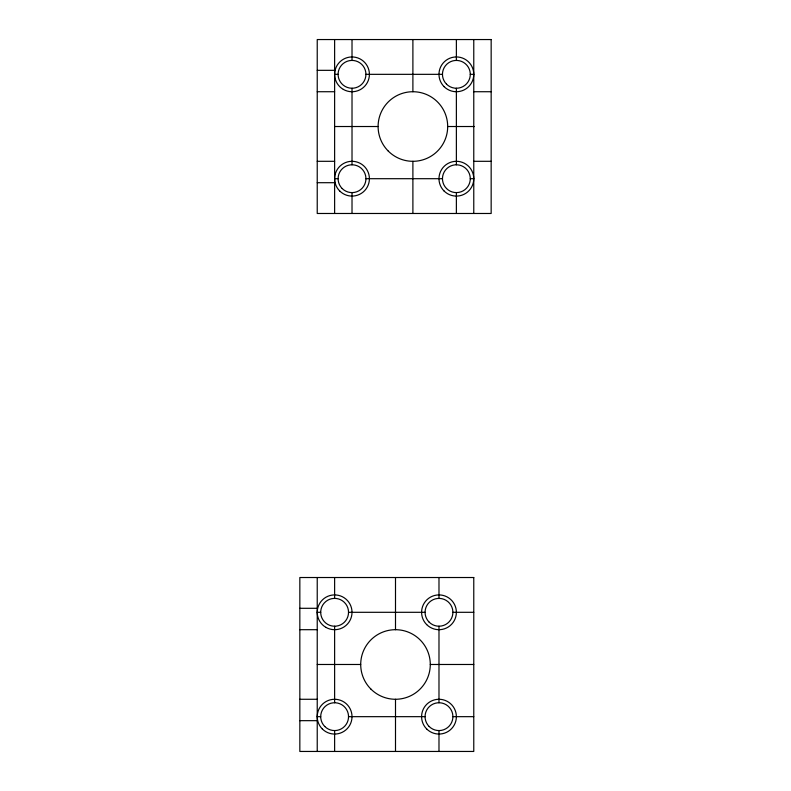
<?xml version="1.0" encoding="UTF-8"?>
<svg xmlns="http://www.w3.org/2000/svg" width="791" height="791" viewBox="0 0 791 791"><rect width="100%" height="100%" fill="white"/><g stroke="black" fill="none" stroke-linecap="round" stroke-linejoin="round"><path stroke-width="1.19" d="M334.623 626.215L334.623 702.744M352.015 88.256L352.015 164.785M395.5 629.695L395.5 577.519M412.892 91.726L412.892 39.55M317.231 70.33L334.623 70.33M334.623 74.334L338.103 74.334M365.926 74.334A13.912 13.912 0 0 0 345.064 62.281A13.912 13.912 0 0 0 345.064 86.387A13.912 13.912 0 0 0 365.926 74.334L442.466 74.334M470.289 74.334L473.769 74.334M317.231 91.726L334.623 91.726M473.769 91.726L491.162 91.726M334.623 126.52L378.108 126.52M447.676 126.52L474.373 126.52M317.231 161.305L334.623 161.305M473.769 161.305L491.162 161.305M334.623 178.697L338.103 178.697M365.926 178.697L442.466 178.697M470.289 178.697L473.769 178.697M317.231 182.701L334.623 182.701M299.838 608.299L317.231 608.299M317.231 612.303L320.711 612.303M348.534 612.303A13.912 13.912 0 0 1 327.662 624.356A13.912 13.912 0 0 1 327.662 600.25A13.912 13.912 0 0 1 348.534 612.303L425.074 612.303M452.897 612.303L473.769 612.303M299.838 629.695L317.231 629.695M317.231 664.48L360.716 664.48M430.284 664.48L473.769 664.48M299.838 699.274L317.231 699.274M317.231 716.666L320.711 716.666M348.534 716.666L425.074 716.666M452.897 716.666L473.769 716.666M299.838 720.67L317.231 720.67M473.769 39.55L473.769 213.481M456.377 39.55L456.377 60.423M456.377 88.256L456.377 164.785M456.377 192.609L456.377 213.481M438.985 577.519L438.985 598.392M438.985 626.215L438.985 702.744M438.985 730.577L438.985 751.45M412.892 161.305L412.892 213.481M395.5 699.274L395.5 751.45M352.015 39.55L352.015 60.423M352.015 192.609L352.015 213.481M334.623 39.55L334.623 213.481M334.623 577.519L334.623 598.392M334.623 730.577L334.623 751.45M317.231 577.519L317.231 751.45M491.162 39.55L317.231 39.55L317.231 213.481L491.162 213.481L491.162 39.55M473.769 577.519L299.838 577.519L299.838 751.45L473.769 751.45L473.769 577.519M446.539 84.172A13.912 13.912 0 0 0 469.814 77.933A13.912 13.912 0 0 0 452.778 60.897A13.912 13.912 0 0 0 446.539 84.172M339.715 190.997A17.392 17.392 0 0 0 368.814 183.196A17.392 17.392 0 0 0 347.516 161.898A17.392 17.392 0 0 0 339.715 190.997M444.077 190.997A17.392 17.392 0 0 0 473.176 183.196A17.392 17.392 0 0 0 451.879 161.898A17.392 17.392 0 0 0 444.077 190.997M342.177 188.535A13.912 13.912 0 0 0 365.462 182.296A13.912 13.912 0 0 0 348.416 165.26A13.912 13.912 0 0 0 342.177 188.535M446.539 188.535A13.912 13.912 0 0 0 469.814 182.296A13.912 13.912 0 0 0 452.778 165.26A13.912 13.912 0 0 0 446.539 188.535M444.077 86.634A17.392 17.392 0 0 0 473.176 78.843A17.392 17.392 0 0 0 451.879 57.535A17.392 17.392 0 0 0 444.077 86.634M343.324 89.403A17.392 17.392 0 0 0 369.407 74.334A17.392 17.392 0 0 0 343.324 59.276A17.392 17.392 0 0 0 343.324 89.403M388.292 151.111A34.784 34.784 0 0 0 446.5 135.518A34.784 34.784 0 0 0 403.894 92.913A34.784 34.784 0 0 0 388.292 151.111M325.922 627.362A17.392 17.392 0 0 0 352.015 612.303A17.392 17.392 0 0 0 325.922 597.245A17.392 17.392 0 0 0 325.922 627.362M370.9 689.08A34.784 34.784 0 0 0 429.098 673.487A34.784 34.784 0 0 0 386.492 630.882A34.784 34.784 0 0 0 370.9 689.08M429.147 622.141A13.912 13.912 0 0 0 452.422 615.902A13.912 13.912 0 0 0 435.386 598.866A13.912 13.912 0 0 0 429.147 622.141M429.147 726.504A13.912 13.912 0 0 0 452.422 720.265A13.912 13.912 0 0 0 435.386 703.219A13.912 13.912 0 0 0 429.147 726.504M324.785 726.504A13.912 13.912 0 0 0 348.06 720.265A13.912 13.912 0 0 0 331.024 703.219A13.912 13.912 0 0 0 324.785 726.504M426.685 728.966A17.392 17.392 0 0 0 455.784 721.165A17.392 17.392 0 0 0 434.486 699.867A17.392 17.392 0 0 0 426.685 728.966M322.323 728.966A17.392 17.392 0 0 0 351.422 721.165A17.392 17.392 0 0 0 330.124 699.867A17.392 17.392 0 0 0 322.323 728.966M426.685 624.603A17.392 17.392 0 0 0 455.784 616.802A17.392 17.392 0 0 0 434.486 595.504A17.392 17.392 0 0 0 426.685 624.603"/></g></svg>
